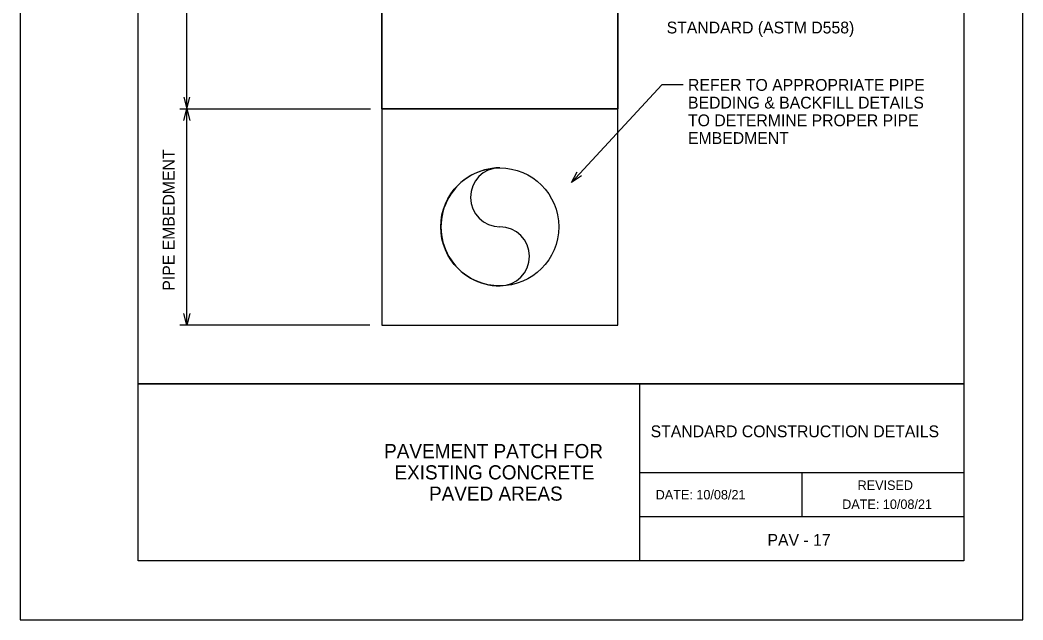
# Model space of a CAD drawing. Extents: x 2082829.8 to 2082838.3, y 13331254.5 to 13331265.5.
# Drawn here: x 2082829.81 to 2082838.31, y 13331254.5 to 13331259.58 of the extents above; entities that cross this region are included whole.
import ezdxf

# ---------------------------------------------------------------- set-up
doc = ezdxf.new("R2010")
doc.units = 0
for name, color, linetype in [('Detail', 7, 'Continuous'), ('Detail Label', 7, 'Continuous'), ('Non-Print', 7, 'Continuous'), ('Sheet Title Block', 7, 'Continuous')]:
    doc.layers.add(name, color=color, linetype=linetype)

msp = doc.modelspace()

# ---------------------------------------------------------------- linework, layer by layer
at = {"layer": 'Detail'}
for p, q in [((2082832.877, 13331258.8312), (2082832.877, 13331256.9979)), ((2082834.877, 13331256.9979), (2082834.877, 13331258.8312)), ((2082832.877, 13331256.9979), (2082834.877, 13331256.9979))]:
    msp.add_line(p, q, dxfattribs=at)
for points in [[(2082832.877, 13331261.6279), (2082832.877, 13331258.8312), (2082833.377, 13331258.8312), (2082834.877, 13331258.8312), (2082834.877, 13331261.6279)], [(2082833.377, 13331258.8312), (2082832.877, 13331258.8312), (2082832.877, 13331261.6279), (2082834.877, 13331261.6279), (2082834.877, 13331258.8312), (2082833.377, 13331258.8312)]]:
    msp.add_lwpolyline(points, dxfattribs=at)
msp.add_circle((2082833.877, 13331257.8312), 0.5, dxfattribs=at)
for centre, major_axis, start_param, end_param in [((2082833.8787, 13331257.8312), (0.0005, 0.5), 0.004231, 3.145824), ((2082833.8787, 13331258.0812), (0.0002, 0.25), 0.007512, 3.142566), ((2082833.8787, 13331257.5812), (0.0002, 0.25), 3.149104, 6.284113)]:
    msp.add_ellipse(centre, major_axis=major_axis, ratio=0.999953, start_param=start_param, end_param=end_param, dxfattribs=at)
at = {"layer": 'Detail Label'}
for p, q in [((2082831.2245, 13331258.8312), (2082831.2245, 13331261.6279)), ((2082834.4844, 13331258.2069), (2082835.251, 13331259.0336)), ((2082835.431, 13331259.0336), (2082835.251, 13331259.0336)), ((2082831.1645, 13331258.8312), (2082832.7828, 13331258.8312)), ((2082831.2245, 13331256.9979), (2082831.2245, 13331258.8312)), ((2082832.777, 13331256.9979), (2082831.1645, 13331256.9979))]:
    msp.add_line(p, q, dxfattribs=at)
for points in [[(2082831.1995, 13331258.9312), (2082831.2245, 13331258.8312), (2082831.2495, 13331258.9312)], [(2082831.1995, 13331258.7312), (2082831.2245, 13331258.8312), (2082831.2495, 13331258.7312)], [(2082834.5707, 13331258.2632), (2082834.4844, 13331258.2069), (2082834.5341, 13331258.2972)], [(2082831.2495, 13331257.0979), (2082831.2245, 13331256.9979), (2082831.1995, 13331257.0979)]]:
    msp.add_lwpolyline(points, dxfattribs=at)
at = {"layer": 'Non-Print'}
msp.add_lwpolyline([(2082829.8113, 13331254.5021), (2082838.3113, 13331254.5021), (2082838.3113, 13331265.5021), (2082829.8113, 13331265.5021)], close=True, dxfattribs=at)
at = {"layer": 'Sheet Title Block'}
for p, q in [((2082835.0613, 13331256.5021), (2082835.0613, 13331255.0021)), ((2082835.0613, 13331255.7521), (2082837.8113, 13331255.7521)), ((2082836.4363, 13331255.7521), (2082836.4363, 13331255.3771)), ((2082835.0613, 13331255.3771), (2082837.8113, 13331255.3771))]:
    msp.add_line(p, q, dxfattribs=at)
for points in [[(2082830.8113, 13331265.0021), (2082837.8113, 13331265.0021), (2082837.8113, 13331256.5021), (2082830.8113, 13331256.5021)], [(2082830.8113, 13331256.5021), (2082837.8113, 13331256.5021), (2082837.8113, 13331255.0021), (2082830.8113, 13331255.0021)]]:
    msp.add_lwpolyline(points, close=True, dxfattribs=at)

# ---------------------------------------------------------------- texts
at = {"layer": 'Detail Label'}
for s, p in [('STANDARD (ASTM D558)', (2082835.2916, 13331259.4696)), ('REFER TO APPROPRIATE PIPE', (2082835.4727, 13331258.9836)), ('BEDDING & BACKFILL DETAILS', (2082835.4727, 13331258.8336)), ('TO DETERMINE PROPER PIPE', (2082835.4727, 13331258.6836)), ('EMBEDMENT', (2082835.4727, 13331258.5336))]:
    msp.add_text(s, height=0.1, dxfattribs=at).set_placement(p)
msp.add_text('PIPE EMBEDMENT', height=0.1, rotation=90, dxfattribs=at).set_placement((2082831.1205, 13331257.2909))
at = {"layer": 'Sheet Title Block'}
for s, height, p in [('STANDARD CONSTRUCTION DETAILS', 0.1, (2082835.1559, 13331256.0495)), ('PAVEMENT PATCH FOR ', 0.12, (2082832.8972, 13331255.8721)), ('EXISTING CONCRETE ', 0.12, (2082832.9845, 13331255.6921)), ('REVISED', 0.08, (2082836.91, 13331255.6035)), ('PAVED AREAS', 0.12, (2082833.2776, 13331255.5121)), ('DATE: 10/08/21', 0.08, (2082835.1986, 13331255.5229)), (' DATE: 10/08/21', 0.08, (2082836.7496, 13331255.4422)), ('PAV - 17', 0.1, (2082836.1463, 13331255.1299))]:
    msp.add_text(s, height=height, dxfattribs=at).set_placement(p)

doc.saveas('drawing.dxf')
